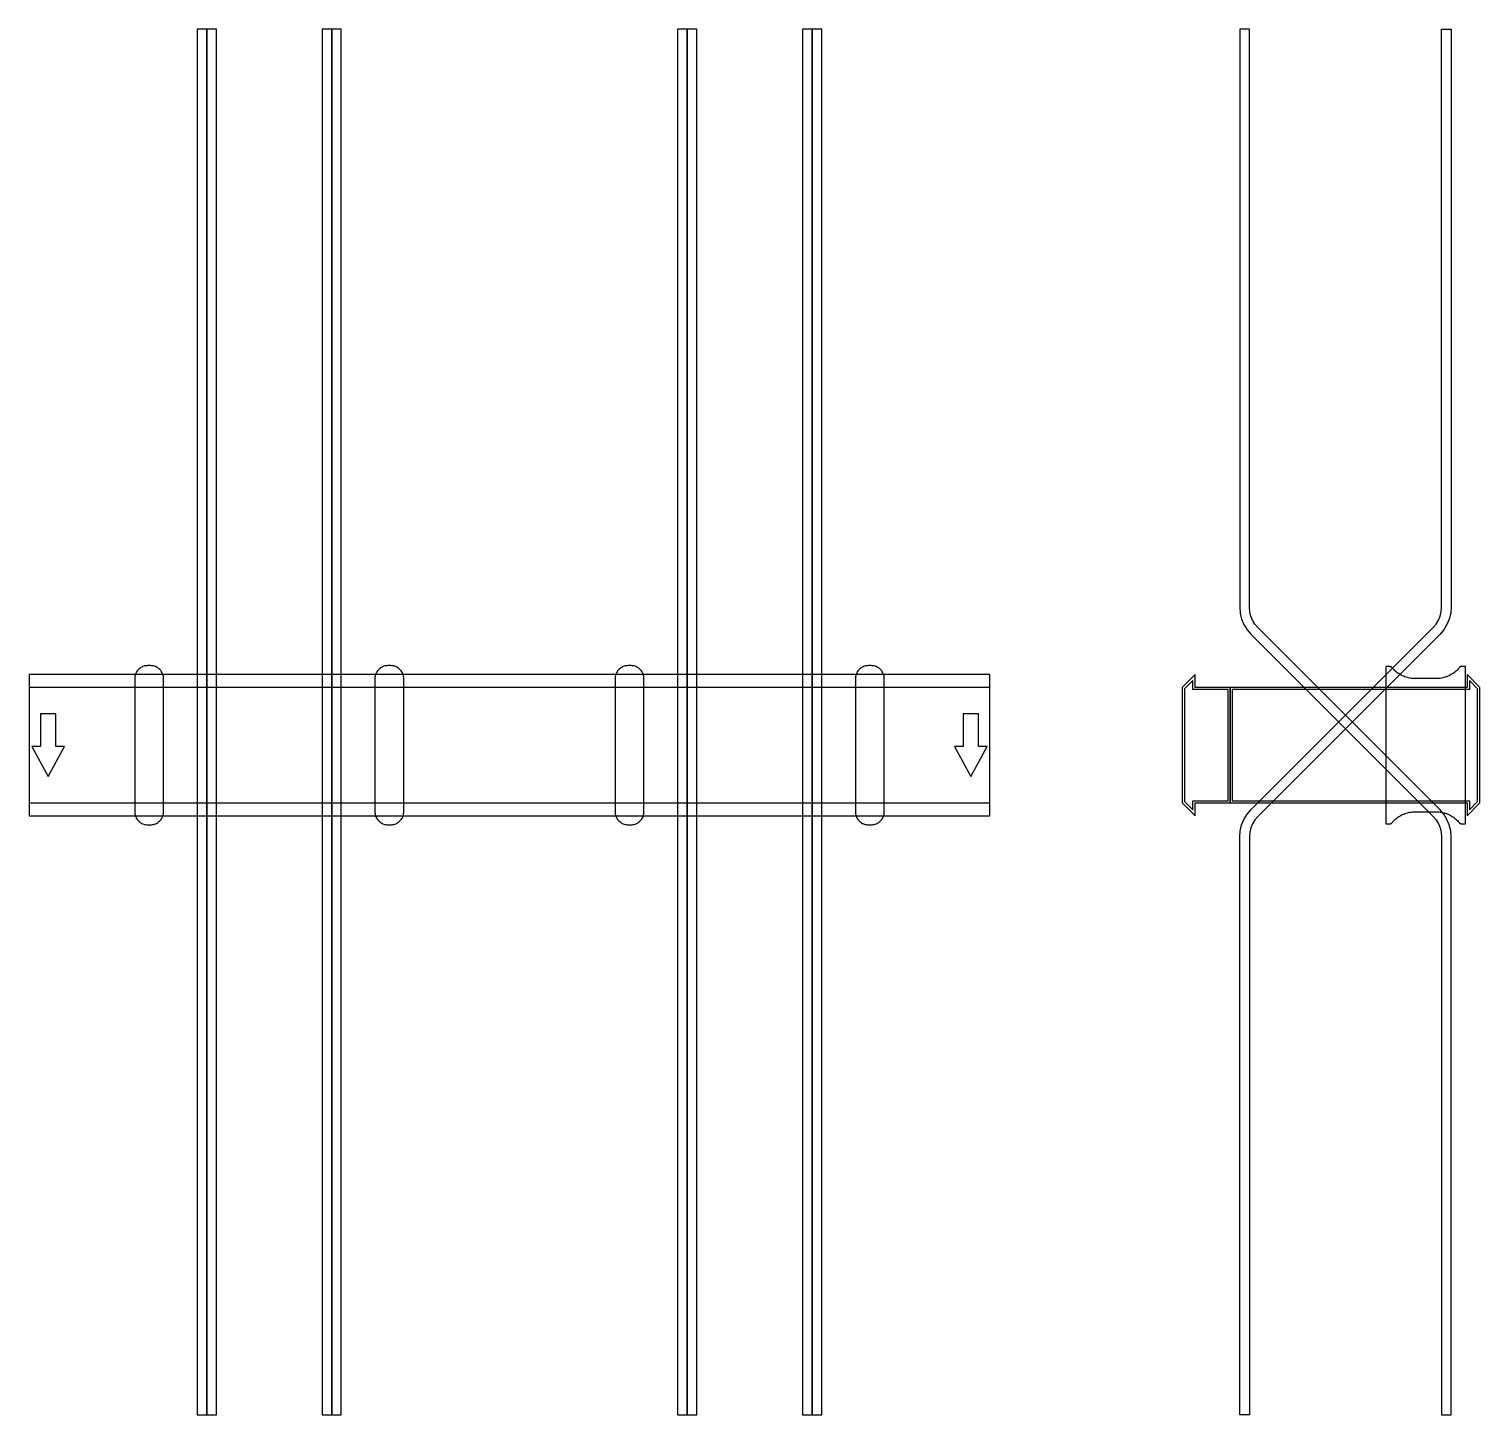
# Model space of a CAD drawing. Extents: x 0 to 1510, y -697 to 745.
import ezdxf

# ---------------------------------------------------------------- set-up
doc = ezdxf.new("R2010")
doc.units = 0
doc.layers.add('Halfen', color=7, linetype='CONTINUOUS')

msp = doc.modelspace()

# ---------------------------------------------------------------- linework, layer by layer
at = {"layer": 'Halfen', "color": 7}
for points in [[(185, -696.961), (185, 745.246), (175, 745.246), (175, -696.961)], [(195, -696.961), (195, 745.246), (185, 745.246), (185, -696.961)], [(315, -696.961), (315, 745.246), (305, 745.246), (305, -696.961)], [(325, -696.961), (325, 745.246), (315, 745.246), (315, -696.961)], [(685, -696.961), (685, 745.246), (675, 745.246), (675, -696.961)], [(695, -696.961), (695, 745.246), (685, 745.246), (685, -696.961)], [(815, -696.961), (815, 745.246), (805, 745.246), (805, -696.961)], [(825, -696.961), (825, 745.246), (815, 745.246), (815, -696.961)], [(1480, -696.961), (1480, -95.355), (1479.508, -89.098), (1478.042, -82.995), (1475.64, -77.196), (1472.361, -71.844), (1468.284, -67.071), (1278.787, 122.426), (1275.729, 126.006), (1273.27, 130.02), (1271.468, 134.369), (1270.369, 138.947), (1270, 143.64), (1270, 206.246), (1270, 745.246), (1260, 745.246), (1260, 206.246), (1260, 143.64), (1260.492, 137.382), (1261.958, 131.279), (1264.36, 125.48), (1267.639, 120.128), (1271.716, 115.355), (1461.213, -74.142), (1464.271, -77.722), (1466.73, -81.736), (1468.532, -86.085), (1469.631, -90.662), (1470, -95.355), (1470, -696.961)], [(1260, -696.961), (1260, -95.355), (1260.492, -89.098), (1261.958, -82.995), (1264.36, -77.196), (1267.639, -71.844), (1271.716, -67.071), (1461.213, 122.426), (1464.271, 126.006), (1466.73, 130.02), (1468.532, 134.369), (1469.631, 138.947), (1470, 143.64), (1470, 206.246), (1470, 745.246), (1480, 745.246), (1480, 206.246), (1480, 143.64), (1479.508, 137.382), (1478.042, 131.279), (1475.64, 125.48), (1472.361, 120.128), (1468.284, 115.355), (1278.787, -74.142), (1275.729, -77.722), (1273.27, -81.736), (1271.468, -86.085), (1270.369, -90.662), (1270, -95.355), (1270, -696.961)], [(140, -69.3), (140, -56.8), (140, 69.3), (139.958, 70.359), (139.834, 71.412), (139.627, 72.452), (139.339, 73.472), (138.972, 74.466), (138.529, 75.429), (138.011, 76.354), (137.422, 77.235), (136.765, 78.068), (136.046, 78.846), (135.268, 79.565), (134.435, 80.222), (133.554, 80.811), (132.629, 81.329), (131.666, 81.772), (130.672, 82.139), (129.652, 82.427), (128.612, 82.634), (127.559, 82.758), (126.5, 82.8), (123.5, 82.8), (122.441, 82.758), (121.388, 82.634), (120.348, 82.427), (119.328, 82.139), (118.334, 81.772), (117.371, 81.329), (116.446, 80.811), (115.565, 80.222), (114.732, 79.565), (113.954, 78.846), (113.235, 78.068), (112.578, 77.235), (111.989, 76.354), (111.471, 75.429), (111.028, 74.466), (110.661, 73.472), (110.373, 72.452), (110.166, 71.412), (110.042, 70.359), (110, 69.3), (110, -56.8), (110, -69.3), (110.042, -70.359), (110.166, -71.412), (110.373, -72.452), (110.661, -73.472), (111.028, -74.466), (111.471, -75.429), (111.989, -76.354), (112.578, -77.235), (113.235, -78.068), (113.954, -78.846), (114.732, -79.565), (115.565, -80.222), (116.446, -80.811), (117.371, -81.329), (118.334, -81.772), (119.328, -82.139), (120.348, -82.427), (121.388, -82.634), (122.441, -82.758), (123.5, -82.8), (126.5, -82.8), (127.559, -82.758), (128.612, -82.634), (129.652, -82.427), (130.672, -82.139), (131.666, -81.772), (132.629, -81.329), (133.554, -80.811), (134.435, -80.222), (135.268, -79.565), (136.046, -78.846), (136.765, -78.068), (137.422, -77.235), (138.011, -76.354), (138.529, -75.429), (138.972, -74.466), (139.339, -73.472), (139.627, -72.452), (139.834, -71.412), (139.958, -70.359), (140, -69.3)], [(390, -69.3), (390, -56.8), (390, 69.3), (389.958, 70.359), (389.834, 71.412), (389.627, 72.452), (389.339, 73.472), (388.972, 74.466), (388.529, 75.429), (388.011, 76.354), (387.422, 77.235), (386.765, 78.068), (386.046, 78.846), (385.268, 79.565), (384.435, 80.222), (383.554, 80.811), (382.629, 81.329), (381.666, 81.772), (380.672, 82.139), (379.652, 82.427), (378.612, 82.634), (377.559, 82.758), (376.5, 82.8), (373.5, 82.8), (372.441, 82.758), (371.388, 82.634), (370.348, 82.427), (369.328, 82.139), (368.334, 81.772), (367.371, 81.329), (366.446, 80.811), (365.565, 80.222), (364.732, 79.565), (363.954, 78.846), (363.235, 78.068), (362.578, 77.235), (361.989, 76.354), (361.471, 75.429), (361.028, 74.466), (360.661, 73.472), (360.373, 72.452), (360.166, 71.412), (360.042, 70.359), (360, 69.3), (360, -56.8), (360, -69.3), (360.042, -70.359), (360.166, -71.412), (360.373, -72.452), (360.661, -73.472), (361.028, -74.466), (361.471, -75.429), (361.989, -76.354), (362.578, -77.235), (363.235, -78.068), (363.954, -78.846), (364.732, -79.565), (365.565, -80.222), (366.446, -80.811), (367.371, -81.329), (368.334, -81.772), (369.328, -82.139), (370.348, -82.427), (371.388, -82.634), (372.441, -82.758), (373.5, -82.8), (376.5, -82.8), (377.559, -82.758), (378.612, -82.634), (379.652, -82.427), (380.672, -82.139), (381.666, -81.772), (382.629, -81.329), (383.554, -80.811), (384.435, -80.222), (385.268, -79.565), (386.046, -78.846), (386.765, -78.068), (387.422, -77.235), (388.011, -76.354), (388.529, -75.429), (388.972, -74.466), (389.339, -73.472), (389.627, -72.452), (389.834, -71.412), (389.958, -70.359), (390, -69.3)], [(640, -69.3), (640, -56.8), (640, 69.3), (639.958, 70.359), (639.834, 71.412), (639.627, 72.452), (639.339, 73.472), (638.972, 74.466), (638.529, 75.429), (638.011, 76.354), (637.422, 77.235), (636.765, 78.068), (636.046, 78.846), (635.268, 79.565), (634.435, 80.222), (633.554, 80.811), (632.629, 81.329), (631.666, 81.772), (630.672, 82.139), (629.652, 82.427), (628.612, 82.634), (627.559, 82.758), (626.5, 82.8), (623.5, 82.8), (622.441, 82.758), (621.388, 82.634), (620.348, 82.427), (619.328, 82.139), (618.334, 81.772), (617.371, 81.329), (616.446, 80.811), (615.565, 80.222), (614.732, 79.565), (613.954, 78.846), (613.235, 78.068), (612.578, 77.235), (611.989, 76.354), (611.471, 75.429), (611.028, 74.466), (610.661, 73.472), (610.373, 72.452), (610.166, 71.412), (610.042, 70.359), (610, 69.3), (610, -56.8), (610, -69.3), (610.042, -70.359), (610.166, -71.412), (610.373, -72.452), (610.661, -73.472), (611.028, -74.466), (611.471, -75.429), (611.989, -76.354), (612.578, -77.235), (613.235, -78.068), (613.954, -78.846), (614.732, -79.565), (615.565, -80.222), (616.446, -80.811), (617.371, -81.329), (618.334, -81.772), (619.328, -82.139), (620.348, -82.427), (621.388, -82.634), (622.441, -82.758), (623.5, -82.8), (626.5, -82.8), (627.559, -82.758), (628.612, -82.634), (629.652, -82.427), (630.672, -82.139), (631.666, -81.772), (632.629, -81.329), (633.554, -80.811), (634.435, -80.222), (635.268, -79.565), (636.046, -78.846), (636.765, -78.068), (637.422, -77.235), (638.011, -76.354), (638.529, -75.429), (638.972, -74.466), (639.339, -73.472), (639.627, -72.452), (639.834, -71.412), (639.958, -70.359), (640, -69.3)], [(890, -69.3), (890, -56.8), (890, 69.3), (889.958, 70.359), (889.834, 71.412), (889.627, 72.452), (889.339, 73.472), (888.972, 74.466), (888.529, 75.429), (888.011, 76.354), (887.422, 77.235), (886.765, 78.068), (886.046, 78.846), (885.268, 79.565), (884.435, 80.222), (883.554, 80.811), (882.629, 81.329), (881.666, 81.772), (880.672, 82.139), (879.652, 82.427), (878.612, 82.634), (877.559, 82.758), (876.5, 82.8), (873.5, 82.8), (872.441, 82.758), (871.388, 82.634), (870.348, 82.427), (869.328, 82.139), (868.334, 81.772), (867.371, 81.329), (866.446, 80.811), (865.565, 80.222), (864.732, 79.565), (863.954, 78.846), (863.235, 78.068), (862.578, 77.235), (861.989, 76.354), (861.471, 75.429), (861.028, 74.466), (860.661, 73.472), (860.373, 72.452), (860.166, 71.412), (860.042, 70.359), (860, 69.3), (860, -56.8), (860, -69.3), (860.042, -70.359), (860.166, -71.412), (860.373, -72.452), (860.661, -73.472), (861.028, -74.466), (861.471, -75.429), (861.989, -76.354), (862.578, -77.235), (863.235, -78.068), (863.954, -78.846), (864.732, -79.565), (865.565, -80.222), (866.446, -80.811), (867.371, -81.329), (868.334, -81.772), (869.328, -82.139), (870.348, -82.427), (871.388, -82.634), (872.441, -82.758), (873.5, -82.8), (876.5, -82.8), (877.559, -82.758), (878.612, -82.634), (879.652, -82.427), (880.672, -82.139), (881.666, -81.772), (882.629, -81.329), (883.554, -80.811), (884.435, -80.222), (885.268, -79.565), (886.046, -78.846), (886.765, -78.068), (887.422, -77.235), (888.011, -76.354), (888.529, -75.429), (888.972, -74.466), (889.339, -73.472), (889.627, -72.452), (889.834, -71.412), (889.958, -70.359), (890, -69.3)], [(1495, -81.8), (1495, 81.8), (1491, 81.8), (1490.846, 81.797), (1490.691, 81.786), (1490.538, 81.769), (1490.385, 81.746), (1490.234, 81.715), (1490.084, 81.678), (1489.936, 81.634), (1489.789, 81.584), (1489.646, 81.527), (1489.505, 81.464), (1489.366, 81.395), (1489.231, 81.32), (1489.1, 81.239), (1488.972, 81.153), (1488.848, 81.06), (1488.728, 80.963), (1488.613, 80.86), (1488.502, 80.752), (1488.397, 80.639), (1488.296, 80.522), (1487.41, 79.491), (1486.479, 78.5), (1485.505, 77.551), (1484.491, 76.646), (1483.437, 75.787), (1482.347, 74.975), (1481.222, 74.211), (1480.064, 73.499), (1478.876, 72.838), (1477.66, 72.23), (1476.418, 71.676), (1475.153, 71.178), (1473.867, 70.736), (1472.563, 70.351), (1471.243, 70.024), (1469.911, 69.756), (1468.567, 69.547), (1467.216, 69.397), (1465.859, 69.307), (1464.5, 69.277), (1442.5, 69.277), (1441.141, 69.307), (1439.784, 69.397), (1438.433, 69.547), (1437.089, 69.756), (1435.757, 70.024), (1434.437, 70.351), (1433.133, 70.736), (1431.847, 71.178), (1430.582, 71.676), (1429.34, 72.23), (1428.124, 72.838), (1426.936, 73.499), (1425.778, 74.211), (1424.653, 74.975), (1423.563, 75.787), (1422.509, 76.646), (1421.495, 77.551), (1420.521, 78.5), (1419.59, 79.491), (1418.704, 80.522), (1418.603, 80.639), (1418.498, 80.752), (1418.387, 80.86), (1418.272, 80.963), (1418.152, 81.06), (1418.028, 81.153), (1417.9, 81.239), (1417.769, 81.32), (1417.634, 81.395), (1417.495, 81.464), (1417.354, 81.527), (1417.211, 81.584), (1417.064, 81.634), (1416.916, 81.678), (1416.766, 81.715), (1416.615, 81.746), (1416.462, 81.769), (1416.309, 81.786), (1416.154, 81.797), (1416, 81.8), (1412, 81.8), (1412, -81.8), (1416, -81.8), (1416.154, -81.797), (1416.309, -81.786), (1416.462, -81.769), (1416.615, -81.746), (1416.766, -81.715), (1416.916, -81.678), (1417.064, -81.634), (1417.211, -81.584), (1417.354, -81.527), (1417.495, -81.464), (1417.634, -81.395), (1417.769, -81.32), (1417.9, -81.239), (1418.028, -81.153), (1418.152, -81.06), (1418.272, -80.963), (1418.387, -80.86), (1418.498, -80.752), (1418.603, -80.639), (1418.704, -80.522), (1419.59, -79.491), (1420.521, -78.5), (1421.495, -77.551), (1422.509, -76.646), (1423.563, -75.787), (1424.653, -74.975), (1425.778, -74.211), (1426.936, -73.499), (1428.124, -72.838), (1429.34, -72.23), (1430.582, -71.676), (1431.847, -71.178), (1433.133, -70.736), (1434.437, -70.351), (1435.757, -70.024), (1437.089, -69.756), (1438.433, -69.547), (1439.784, -69.397), (1441.141, -69.307), (1442.5, -69.277), (1464.5, -69.277), (1465.859, -69.307), (1467.216, -69.397), (1468.567, -69.547), (1469.911, -69.756), (1471.243, -70.024), (1472.563, -70.351), (1473.867, -70.736), (1475.153, -71.178), (1476.418, -71.676), (1477.66, -72.23), (1478.876, -72.838), (1480.064, -73.499), (1481.222, -74.211), (1482.347, -74.975), (1483.437, -75.787), (1484.491, -76.646), (1485.505, -77.551), (1486.479, -78.5), (1487.41, -79.491), (1488.296, -80.522), (1488.397, -80.639), (1488.502, -80.752), (1488.613, -80.86), (1488.728, -80.963), (1488.848, -81.06), (1488.972, -81.153), (1489.1, -81.239), (1489.231, -81.32), (1489.366, -81.395), (1489.505, -81.464), (1489.646, -81.527), (1489.789, -81.584), (1489.936, -81.634), (1490.084, -81.678), (1490.234, -81.715), (1490.385, -81.746), (1490.538, -81.769), (1490.691, -81.786), (1490.846, -81.797), (1491, -81.8)], [(0, -73.5), (1000, -73.5), (1000, 73.5), (0, 73.5)], [(1250, -60), (1250, 60), (1213.5, 60), (1213.5, 73.5), (1200, 60), (1200, -60), (1213.5, -73.5), (1213.5, -60)], [(1248, -58), (1248, 58), (1211, 58), (1211, 67.25), (1202.5, 58.75), (1202.5, -58.75), (1211, -67.25), (1211, -58)], [(1510, -60), (1510, 60), (1496.5, 73.5), (1496.5, 60), (1250, 60), (1250, -60), (1496.5, -60), (1496.5, -73.5)], [(1507.5, -58.75), (1507.5, 58.75), (1499, 67.25), (1499, 58), (1252, 58), (1252, -58), (1499, -58), (1499, -67.25)], [(0, -60), (1000, -60), (1000, 60), (0, 60)], [(20, -32.5), (37, -1.5), (28, -1.5), (28, 32.5), (12, 32.5), (12, -1.5), (3, -1.5)], [(980, -32.5), (997, -1.5), (988, -1.5), (988, 32.5), (972, 32.5), (972, -1.5), (963, -1.5)]]:
    msp.add_lwpolyline(points, close=True, dxfattribs=at)

doc.saveas('drawing.dxf')
